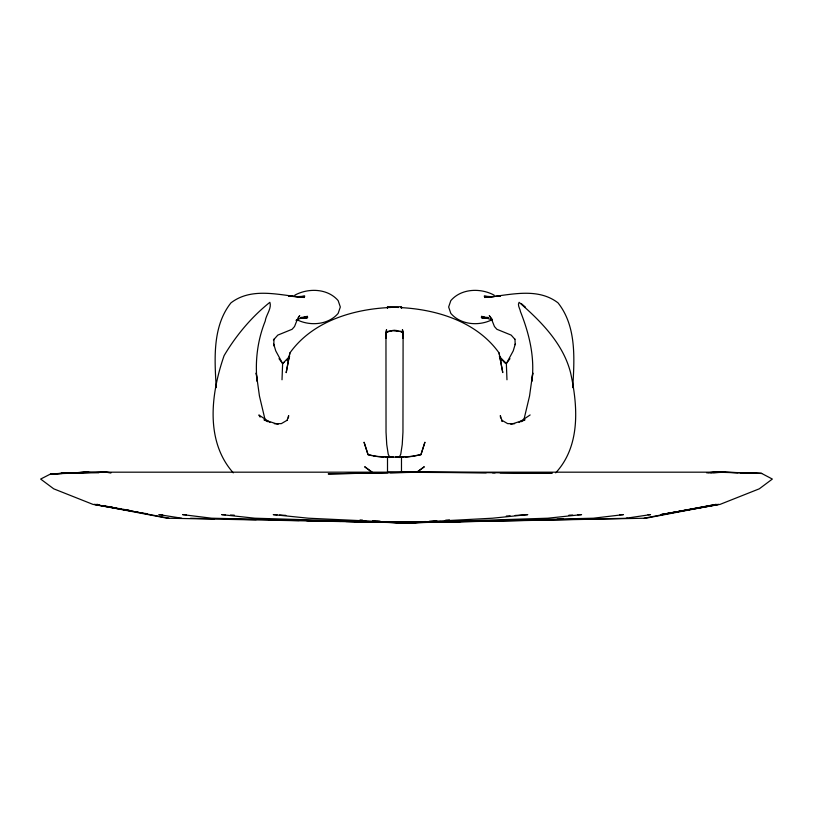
<?xml version="1.0" encoding="UTF-8"?>
<svg xmlns="http://www.w3.org/2000/svg" width="813" height="813" viewBox="0 0 813 813"><rect width="100%" height="100%" fill="white"/><g stroke="black" fill="none" stroke-linecap="round" stroke-linejoin="round"><path stroke-width="1.22" d="M273.981 339.143L273.778 345.81L273.727 344.072L275.739 350.85L282.629 363.574L282.009 379.773M572.738 387.618C574.415 359.295 576.752 326.43 558.013 302.853C536.814 286.603 508.948 295.475 484.68 297.467L494.395 296.603M288.402 417.963L288.645 415.595L287.101 420.311M289.875 352.984L286.206 372.578L289.875 352.984C311.958 321.897 351.623 309.499 388.289 307.599M385.829 333.096L386.541 329.641L385.819 338.299L385.962 332.71L386.033 432.16L386.744 444.538L388.218 454.203L389.874 457.567M524.009 419.325L529.537 396.073L532.769 372.923L531.905 381.206C535.005 357.303 529.233 333.757 520.483 311.674C520.147 308.767 517.139 305.139 519.111 302.324C540.96 321.277 563.246 343.747 570.563 372.679C577.901 405.992 580.665 445.87 555.696 472.861M515.249 344.072L513.247 350.85L506.347 363.574L506.977 379.773M289.296 356.246L287.213 360.759L289.245 357.862M385.586 334.255L386.754 331.826M399.102 457.567L400.758 454.203L402.232 444.538L402.953 432.16L403.106 332.69L402.435 329.641L403.39 334.255L402.232 331.826M509.975 358.675L506.347 363.574L504.182 362.466M298.239 317.527L299.723 315.637L297.406 319.275L294.53 326.531L292.101 329.285L277.802 335.108L273.412 340.017M279.001 358.675L282.629 363.574L289.631 356.399M282.629 363.574L284.57 361.958M417.658 471.825L424.305 466.743L416.683 472.201M519.019 422.394L530.137 414.955M287.517 420.026L281.349 423.624L274.327 423.715M385.586 332.71L391.602 330.586L387.059 331.755M386.134 332.385L388.045 331.348M675.755 511.885L661.02 514.619L720.084 504.375L759.281 488.826L772.35 479.06L761.659 473.44L724.942 472.18L86.412 472.18L50.752 473.898L40.65 479.06L53.719 488.826L92.916 504.375L133.525 511.418M521.011 421.744L525.035 419.742L510.879 424.386M296.003 320.363L301.034 318.046L307.456 316.348L300.505 318.066L307.731 317.202L305.383 317.334M294.814 295.17C308.351 287.812 327.68 288.351 338.167 300.627L340.322 306.999L338.167 313.371C328.3 324.946 310.078 326.318 296.989 319.743M491.997 319.743C478.908 326.318 460.686 324.946 450.809 313.371L448.654 306.999L450.809 300.627C461.306 288.351 480.635 287.812 494.162 295.17M644.191 518.206L716.283 504.375L678.215 511.428M661.02 514.619L718.499 504.375L645.898 518.206L406.5 522.81L167.102 518.206L94.501 504.375L129.491 510.605M298.595 297.08L304.814 296.166L297.904 296.633L288.524 296.064L304.306 297.467C280.028 295.475 252.172 286.603 230.963 302.853C212.234 326.43 214.571 359.295 216.238 387.618M626.284 518.206L650.552 514.619L648.032 514.7M487.709 317.405L481.824 318.086L488.288 317.598L485.94 317.466M496.824 296.389L500.462 296.064L491.072 296.633L484.162 296.166L490.381 297.08M396.185 330.332L390.992 330.789L394.783 330.474M710.196 472.719L716.527 472.18L737.838 472.78M405.707 457.343L420.931 454.68L424.884 442.343L420.931 454.68L412.404 456.428L396.134 457.13M425.453 521.529L406.5 522.81L345.871 521.54M429.244 521.275L436.825 520.767M445.666 520.168L449.457 519.914M506.306 516.072L510.097 515.808M515.147 515.472L527.779 514.619L492.546 518.206L406.5 522.81L211.644 518.206L182.63 514.619L186.421 514.761M707.91 472.729L716.527 472.18L706.507 472.78M415.301 522.271L406.5 522.81L387.557 522.342M303.036 317.466L300.688 317.598L307.162 318.086L301.277 317.405M713.529 472.729L724.942 472.18M711.568 472.729L722.859 472.18L761.659 473.44L740.348 472.841M420.453 522.159L434.172 521.509M444.559 521.031L450.91 520.737M568.907 515.208L572.708 515.036M577.779 514.792L581.59 514.619L547.789 518.206L406.5 522.81L254.855 518.206L221.644 514.619L225.445 514.781M389.437 307.538L401.48 306.572L401.48 308.462M429.294 521.804L435.616 521.519M424.264 522.139L440.758 521.519M457.252 520.899L462.323 520.706M619.658 514.761L623.469 514.619L593.409 518.206L406.5 522.81L392.567 522.363M429.264 521.976L440.646 521.56M420.402 522.353L392.628 522.363M427.994 522.088L444.406 521.56M421.662 522.353L393.848 522.353L406.5 522.81L627.473 518.277M429.244 522.119L448.207 521.54M472.211 520.818L474.741 520.737M104.867 472.18L111.025 472.719L104.867 472.18L50.752 473.898M106.615 472.18L60.945 473.44L88.759 472.18L52.286 473.898L86.412 472.18L98.861 472.77M425.484 522.363L395.108 522.312M429.274 522.271L460.91 521.529M472.292 521.255L495.066 520.716M514.05 520.269L529.233 519.914M557.068 519.253L563.399 519.101M417.404 472.18L328.198 473.898L387.811 472.81M390.352 472.76L422.059 472.18L552.19 473.146L500.168 472.841M384.905 457.17L393.39 457.13M395.585 457.13L404.071 457.17M387.242 472.18L486.215 472.76M492.556 472.8L495.097 472.81M514.649 423.715L507.627 423.624L501.469 420.026L502.271 421.49L500.33 415.595L500.584 417.963M190.496 518.277L214.5 518.785M229.662 519.101L256.186 519.659M268.818 519.924L299.133 520.564M306.714 520.716L340.82 521.438M392.842 457.13L376.582 456.428L368.055 454.68L364.102 442.343L368.055 454.68L372.08 455.656M289.052 519.914L299.154 520.168M321.887 520.726L340.83 521.194M354.722 521.54L383.766 522.251M367.242 521.55L383.706 522.078L367.395 521.54M162.661 514.741L158.87 514.619L181.716 518.206M349.58 520.726L353.381 520.869M372.354 521.56L387.527 522.119M372.242 521.519L383.665 521.946M398.522 307.497L387.506 306.572L387.506 308.462M400.697 307.599C437.353 309.499 477.018 321.897 499.101 352.984L502.769 372.578L499.68 356.246L501.763 360.759L500.412 358.828M230.516 515.015L234.307 515.178M359.651 520.737L365.982 521.011M377.384 521.519L391.307 522.139M395.108 522.2L406.5 522.81L419.152 522.353L406.5 522.81L308.401 518.206L273.259 514.619L277.04 514.853M483.603 317.334L481.255 317.202L488.481 318.066L481.52 316.348L491.967 319.895M279.55 515.005L285.83 515.391M359.996 519.954L362.507 520.107M372.567 520.726L380.108 521.184M386.388 521.58L406.5 522.81L416.632 522.363L400.179 522.383M394.193 330.474L401.917 331.755L400.931 331.348L402.577 332.253M383.279 457.343L373.197 455.859M392.801 330.332L401.917 331.755M144.602 513.338L147.062 513.765M135.741 511.723L138.24 512.17M140.74 512.617L143.24 513.064M110.233 506.875L112.682 507.332M118.82 508.471L121.279 508.928M123.739 509.385L129.877 510.523M105.416 506.042L107.905 506.519M110.395 506.997L120.334 508.908M122.824 509.385L168.809 518.206M278.107 424.386L263.951 419.742L267.965 421.744M400.931 331.348L402.852 332.385M269.967 422.394L258.849 414.955L260.15 417.13M372.293 472.201L364.671 466.743L371.317 471.825M502.475 360.342L506.347 363.574L499.345 356.399M525.483 307.202L521.275 303.554M514.832 339.204L511.174 335.108L496.875 329.285L494.446 326.531L491.57 319.275L489.263 315.637L492.231 319.418M233.29 472.861C204.774 440.849 211.116 392.923 224.103 355.637C235.973 335.556 251.613 316.867 269.865 302.324C271.979 308.401 265.932 315.048 265.231 321.064C257.569 340.129 254.967 360.789 257.071 381.206L256.217 372.923L259.449 396.073L264.977 419.325M499.101 352.984L499.487 355.159M515.005 339.143L515.168 344.692M401.48 471.235L401.48 457.13L387.506 457.13L387.506 471.235M99.176 504.832L96.717 504.375L99.206 504.853M403.157 338.299L403.014 332.71L403.157 338.299"/></g></svg>
